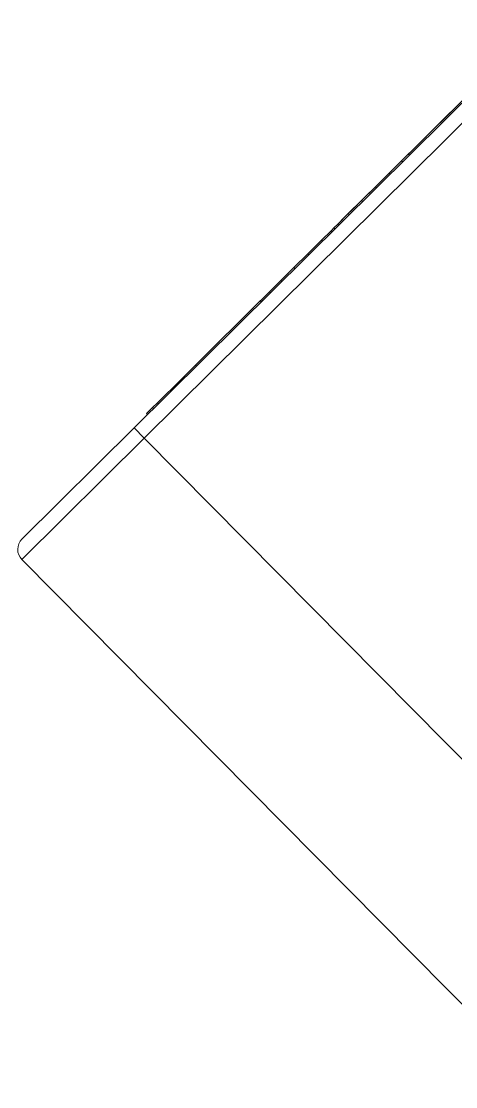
# Model space of a CAD drawing. Header units: millimetres. Extents: x 2822564 to 2991989, y -324396 to -253399.
# Drawn here: x 2862503.15 to 2862509.71, y -309287.9 to -309271.83 of the extents above; entities that cross this region are included whole.
import ezdxf

# ---------------------------------------------------------------- set-up
doc = ezdxf.new("R2010")
doc.units = ezdxf.units.MM
doc.linetypes.add('12017_XPLAN_GROUND$0$HIDDEN', pattern=[0.375, 0.25, -0.125])
doc.linetypes.add('DASHDOT', pattern=[1, 0.5, -0.25, 0, -0.25])
doc.layers.add('AX', color=1, linetype='DASHDOT')
doc.layers.add('coton tak bazo', color=191, linetype='Continuous', lineweight=5)
doc.layers.add('KATCHIN', color=253, linetype='12017_XPLAN_GROUND$0$HIDDEN', lineweight=5)

# ---------------------------------------------------------------- blocks, each defined once
blk = doc.blocks.new('fff')
at = {"layer": 'coton tak bazo', "ltscale": 0.02041657978036567}
for p, q in [((-1.529713482641017, 0.327325379976565), (-1.554784613697618, 0.3025038934083123)), ((-1.52953627451873, 0.327146332767438), (-1.554607405601276, 0.302324846664123))]:
    blk.add_line(p, q, dxfattribs=at)
at = {"layer": 'coton tak bazo', "ltscale": 0.0008949742382480695}
blk.add_line((-1.549966515172873, 0.3073094065560165), (-1.548867739019054, 0.3083977079615388), dxfattribs=at)
at = {"layer": 'coton tak bazo', "ltscale": 4.91137643440427e-05}
blk.add_line((-1.549250574020524, 0.3080180223455655), (-1.549190449832766, 0.308077919800286), dxfattribs=at)
at = {"layer": 'coton tak bazo', "ltscale": 0.0001524701856579212}
blk.add_line((-1.549437848372874, 0.3078327007917397), (-1.549250574020524, 0.3080180223455655), dxfattribs=at)
at = {"layer": 'coton tak bazo', "ltscale": 0.0001629761046554655}
blk.add_line((-1.549638082120655, 0.3076346662052076), (-1.549437848372874, 0.3078327007917397), dxfattribs=at)
at = {"layer": 'coton tak bazo', "ltscale": 0.0001089121121788158}
blk.add_line((-1.549925626959299, 0.3073497537595447), (-1.549791952531794, 0.3074822317767355), dxfattribs=at)
at = {"layer": 'coton tak bazo', "ltscale": 0.0001234277118502051}
blk.add_line((-1.549791952531794, 0.3074822317767355), (-1.549640339883986, 0.307632242330075), dxfattribs=at)
at = {"layer": 'coton tak bazo', "ltscale": 0.0001100545119566962}
blk.add_line((-1.550088685065887, 0.3071888011083137), (-1.549953525800595, 0.3073225853154049), dxfattribs=at)
at = {"layer": 'coton tak bazo', "ltscale": 1.451591307864414e-05}
for p, q in [((-1.549948983514709, 0.3072914673539459), (-1.549966515172873, 0.3073094065560165)), ((-1.551192878573046, 0.3060597449553566), (-1.551210410231209, 0.3060776841574272)), ((-1.551309049496423, 0.3059452933699826), (-1.551326581154586, 0.3059632325720532)), ((-1.551716566005397, 0.3055412688542073), (-1.551734097663561, 0.3055592080562779)), ((-1.551961460570665, 0.3052986917373705), (-1.55197899176389, 0.3053166309653866)), ((-1.552192622427857, 0.3050699467592319), (-1.55221015408602, 0.3050878859613028)), ((-1.553691619348899, 0.303585793293292), (-1.553709151472001, 0.3036037324694172)), ((-1.554442696473523, 0.302842767049897), (-1.554460228131687, 0.3028607062519676))]:
    blk.add_line(p, q, dxfattribs=at)
at = {"layer": 'coton tak bazo', "ltscale": 2.253579023398122e-05}
blk.add_line((-1.549953525800595, 0.3073225853154049), (-1.549925626959299, 0.3073497537595447), dxfattribs=at)
at = {"layer": 'coton tak bazo', "ltscale": 0.000177895105338867}
blk.add_line((-1.550306917530441, 0.3069723039011378), (-1.550088685065887, 0.3071888011083137), dxfattribs=at)
at = {"layer": 'coton tak bazo', "ltscale": 1.471751535328707e-05}
for p, q in [((-1.55007068814598, 0.3071708319034503), (-1.550088685065887, 0.3071888011083137)), ((-1.550529795430504, 0.3067161709746823), (-1.550547792350411, 0.3067341401795456)), ((-1.553942730978218, 0.3033373099204495), (-1.553960727433187, 0.3033552791512585))]:
    blk.add_line(p, q, dxfattribs=at)
at = {"layer": 'coton tak bazo', "ltscale": 0.0001960283066916512}
blk.add_line((-1.550547792350411, 0.3067341401795456), (-1.550306917530441, 0.3069723039011378), dxfattribs=at)
at = {"layer": 'coton tak bazo', "ltscale": 1.452718660303468e-05}
for p, q in [((-1.550289138240009, 0.3069545823285427), (-1.550306917530441, 0.3069723039011378)), ((-1.550775401959908, 0.3064734062830535), (-1.550793181715277, 0.3064911278297033)), ((-1.551005822289163, 0.3062453136505672), (-1.551023601114657, 0.3062630352491078)), ((-1.551259438849143, 0.3059941887990624), (-1.551277218139575, 0.3060119103716574)), ((-1.551475414041249, 0.3057801159060112), (-1.551493193331681, 0.3057978374786066)), ((-1.552390876977243, 0.3048736531047219), (-1.552408655802737, 0.3048913747032626)), ((-1.552551954981507, 0.3047144419023422), (-1.552569733807001, 0.3047321635008827)), ((-1.552531262312576, 0.3047348331854726), (-1.552549042067946, 0.3047525547321224)), ((-1.554355692581522, 0.3029284972469479), (-1.55437347138107, 0.3029462183805507)), ((-1.554548471568848, 0.3027374570378535), (-1.55456625085928, 0.3027551786104488)), ((-1.554548471568848, 0.3027374570378535), (-1.55456625085928, 0.3027551786104488)), ((-1.554548471568848, 0.3027374570378535), (-1.55456625085928, 0.3027551786104488))]:
    blk.add_line(p, q, dxfattribs=at)
at = {"layer": 'coton tak bazo', "ltscale": 0.0001998588304537585}
blk.add_line((-1.550793181715277, 0.3064911278297033), (-1.550547792350411, 0.3067341401795456), dxfattribs=at)
at = {"layer": 'coton tak bazo', "ltscale": 0.0001893417023678221}
blk.add_line((-1.550754520306421, 0.3065295160067956), (-1.550521873585495, 0.3067595667098965), dxfattribs=at)
at = {"layer": 'coton tak bazo', "ltscale": 8.828119414040815e-05}
blk.add_line((-1.550521873585495, 0.3067595667098965), (-1.55041362407913, 0.306867053842789), dxfattribs=at)
at = {"layer": 'coton tak bazo', "ltscale": 0.0001197988048120709}
blk.add_line((-1.551070242060414, 0.3062167517348903), (-1.550923113050779, 0.3063623794385524), dxfattribs=at)
at = {"layer": 'coton tak bazo', "ltscale": 0.0001876280479000132}
blk.add_line((-1.551023601114657, 0.3062630352491078), (-1.550793181715277, 0.3064911278297033), dxfattribs=at)
at = {"layer": 'coton tak bazo', "ltscale": 5.153372225229758e-06}
blk.add_line((-1.550923113050779, 0.3063623794385524), (-1.550916648845343, 0.3063685037630265), dxfattribs=at)
at = {"layer": 'coton tak bazo', "ltscale": 0.0001322314061823013}
blk.add_line((-1.550916648845343, 0.3063685037630265), (-1.550754520306421, 0.3065295160067956), dxfattribs=at)
at = {"layer": 'coton tak bazo', "ltscale": 0.0001274487159448683}
blk.add_line((-1.551226617428161, 0.3060616762926938), (-1.551070242060414, 0.3062167517348903), dxfattribs=at)
at = {"layer": 'coton tak bazo', "ltscale": 0.0001522911285415358}
blk.add_line((-1.551210410231209, 0.3060776841574272), (-1.551023601114657, 0.3062630352491078), dxfattribs=at)
at = {"layer": 'coton tak bazo', "ltscale": 4.985336479758258e-05}
blk.add_line((-1.551326581154586, 0.3059632325720532), (-1.551265030274874, 0.3060235057969679), dxfattribs=at)
at = {"layer": 'coton tak bazo', "ltscale": 5.425459807605294e-05}
blk.add_line((-1.551277218139575, 0.3060119103716574), (-1.551210410231209, 0.3060776841574272), dxfattribs=at)
at = {"layer": 'coton tak bazo', "ltscale": 3.133861449972667e-05}
blk.add_line((-1.551265030274874, 0.3060235057969679), (-1.551226617428161, 0.3060616762926938), dxfattribs=at)
at = {"layer": 'coton tak bazo', "ltscale": 0.0001962299331999638}
blk.add_line((-1.551734097663561, 0.3055592080562779), (-1.551493193331681, 0.3057978374786066), dxfattribs=at)
at = {"layer": 'coton tak bazo', "ltscale": 0.0001358602704013989}
blk.add_line((-1.551493193331681, 0.3057978374786066), (-1.551326581154586, 0.3059632325720532), dxfattribs=at)
at = {"layer": 'coton tak bazo', "ltscale": 0.000199478030359756}
blk.add_line((-1.55197899176389, 0.3053166309653866), (-1.551734097663561, 0.3055592080562779), dxfattribs=at)
at = {"layer": 'coton tak bazo', "ltscale": 0.0001881992600627753}
blk.add_line((-1.55221015408602, 0.3050878859613028), (-1.55197899176389, 0.3053166309653866), dxfattribs=at)
at = {"layer": 'coton tak bazo', "ltscale": 0.0001616432673177012}
blk.add_line((-1.552408655802737, 0.3048913747032626), (-1.55221015408602, 0.3050878859613028), dxfattribs=at)
at = {"layer": 'coton tak bazo', "ltscale": 0.0001142546409284941}
blk.add_line((-1.552549042067946, 0.3047525547321224), (-1.552408655802737, 0.3048913747032626), dxfattribs=at)
at = {"layer": 'coton tak bazo', "ltscale": 0.000928026411401924}
blk.add_line((-1.553709151472001, 0.3036037324694172), (-1.552569733807001, 0.3047321635008827), dxfattribs=at)
at = {"layer": 'coton tak bazo', "ltscale": 1.68117391581881e-05}
blk.add_line((-1.552569733807001, 0.3047321635008827), (-1.552549042067946, 0.3047525547321224), dxfattribs=at)
at = {"layer": 'coton tak bazo', "ltscale": 0.0002046190421099597}
blk.add_line((-1.553960727433187, 0.3033552791512585), (-1.553709151472001, 0.3036037324694172), dxfattribs=at)
at = {"layer": 'coton tak bazo', "ltscale": 0.0003362902298490914}
blk.add_line((-1.55437347138107, 0.3029462183805507), (-1.553960727433187, 0.3033552791512585), dxfattribs=at)
at = {"layer": 'coton tak bazo', "ltscale": 8.656778664198613e-05}
blk.add_line((-1.55456625085928, 0.3027551786104488), (-1.554460228131687, 0.3028607062519676), dxfattribs=at)
at = {"layer": 'coton tak bazo', "ltscale": 7.049504812441383e-05}
blk.add_line((-1.554460228131687, 0.3028607062519676), (-1.55437347138107, 0.3029462183805507), dxfattribs=at)
at = {"layer": 'coton tak bazo', "ltscale": 0.001604213153441202}
blk.add_line((-1.554784613697618, 0.3025038934083123), (-1.556754440532089, 0.3005534540504392), dxfattribs=at)
at = {"layer": 'coton tak bazo', "ltscale": 0.0001457835858809261}
blk.add_line((-1.554784613697618, 0.3025038934083123), (-1.554607405601276, 0.302324846664123), dxfattribs=at)
at = {"layer": 'coton tak bazo', "ltscale": 0.001749996736193624}
blk.add_line((-1.554607405601276, 0.302324846664123), (-1.556756278689053, 0.3001971987709157), dxfattribs=at)
at = {"layer": 'coton tak bazo', "ltscale": 0.00743770723603345}
for p, q in [((-1.545565001053135, 0.2931914989136412), (-1.554607405601276, 0.302324846664123)), ((-1.547713874605849, 0.2910638509944882), (-1.556756278689053, 0.3001971987709157))]:
    blk.add_line(p, q, dxfattribs=at)
at = {"layer": 'coton tak bazo'}
blk.add_arc((-1.556577231944863, 0.3003744068672575), 0.0002520000010728832, 134.7134090729783, 224.7134115656298, dxfattribs=at)
blk = doc.blocks.new('Surgery Zone')
at = {"layer": 'KATCHIN', "color": 85, "ltscale": 1.1, "true_color": 0x58ba48}
blk.add_circle((1610637.799317755, -562746.6739985349, 1.200298341608669e-08), 2200, dxfattribs=at)
at = {"layer": 'coton tak bazo', "xscale": 860.0000000000005, "yscale": 860.0000000000005, "zscale": 860.0000000000005, "rotation": 180}
blk.add_blockref('fff', (1610029.188587715, -564186.8777287796, -0.0004825459414850194), dxfattribs=at)

msp = doc.modelspace()

# ---------------------------------------------------------------- block references
at = {"layer": 'AX', "rotation": 180}
msp.add_blockref('Surgery Zone', (4473871.154045874, -873724.9914073851, -4.47119803216979e-06), dxfattribs=at)

doc.saveas('drawing.dxf')
